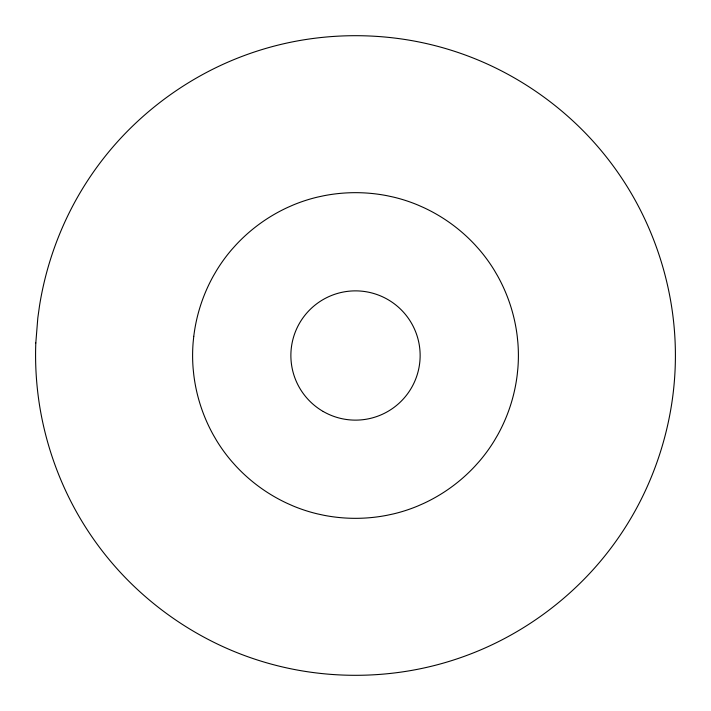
<?xml version="1.0" encoding="UTF-8"?>
<svg xmlns="http://www.w3.org/2000/svg" width="711" height="711" viewBox="0 0 711 711"><rect width="100%" height="100%" fill="white"/><g stroke="black" fill="none" stroke-linecap="round" stroke-linejoin="round"><path stroke-width="1.07" d="M35.808 342.951C35.008 363.863 36.297 384.838 39.567 405.51A324.589 324.589 0 0 0 70.513 500.74C85.658 530.61 105.584 558.019 129.295 581.66A324.589 324.589 0 0 0 210.314 640.513C240.122 655.782 272.349 666.234 305.437 671.424A324.589 324.589 0 0 0 405.563 671.424C438.651 666.251 470.878 655.764 500.695 640.522A324.589 324.589 0 0 0 581.696 581.66C605.425 558.028 625.333 530.602 640.495 500.74A324.589 324.589 0 0 0 671.433 405.51C676.739 372.44 676.721 338.56 671.433 305.49A324.589 324.589 0 0 0 640.487 210.26C625.342 180.39 605.417 152.981 581.705 129.34A324.589 324.589 0 0 0 500.686 70.487C470.878 55.218 438.651 44.766 405.563 39.576A324.589 324.589 0 0 0 305.437 39.576C272.349 44.749 240.122 55.236 210.305 70.478A324.589 324.589 0 0 0 129.304 129.34C105.575 152.972 85.667 180.398 70.505 210.26A324.589 324.589 0 0 0 39.567 305.49L37.816 317.924L35.808 342.951M193.756 336.365L193.116 342.729A158.766 158.766 0 0 0 193.116 368.271L193.756 374.635A164.881 164.881 0 0 0 213.407 435.088L216.624 440.616A158.766 158.766 0 0 0 231.635 461.279L235.892 466.052A164.881 164.881 0 0 0 287.324 503.406L293.172 505.992A158.766 158.766 0 0 0 317.462 513.884L323.709 515.244A164.881 164.881 0 0 0 387.282 515.235L393.539 513.884A158.766 158.766 0 0 0 417.828 505.992L423.676 503.415A164.881 164.881 0 0 0 475.099 466.043L479.365 461.279A158.766 158.766 0 0 0 494.376 440.616L497.602 435.096A164.881 164.881 0 0 0 517.235 374.626L517.884 368.271A158.766 158.766 0 0 0 517.884 342.729L517.244 336.365A164.881 164.881 0 0 0 497.593 275.912L494.376 270.384A158.766 158.766 0 0 0 479.365 249.721L475.108 244.948A164.881 164.881 0 0 0 423.676 207.594L417.828 205.008A158.766 158.766 0 0 0 393.539 197.116L387.291 195.756A164.881 164.881 0 0 0 323.718 195.765L317.462 197.116A158.766 158.766 0 0 0 293.172 205.008L287.324 207.585A164.881 164.881 0 0 0 235.901 244.957L231.635 249.721A158.766 158.766 0 0 0 216.624 270.384L213.398 275.904A164.881 164.881 0 0 0 193.765 336.374M323.185 411.473A64.639 64.639 0 0 0 420.139 355.5A64.639 64.639 0 0 0 323.185 299.527A64.639 64.639 0 0 0 323.185 411.473"/></g></svg>
